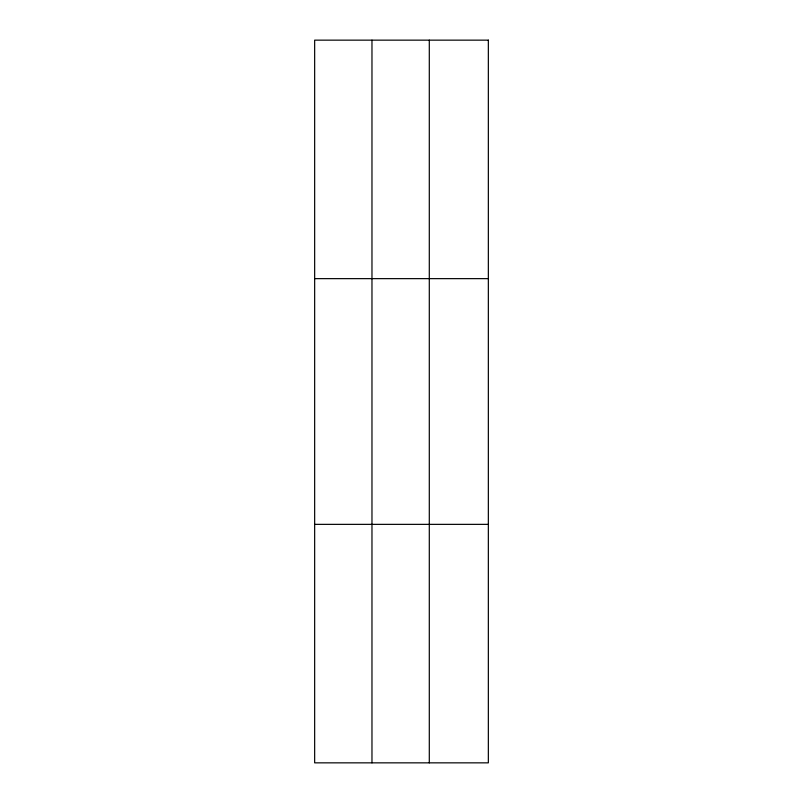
<?xml version="1.0" encoding="UTF-8"?>
<svg xmlns="http://www.w3.org/2000/svg" width="803" height="803" viewBox="0 0 803 803"><rect width="100%" height="100%" fill="white"/><g stroke="black" fill="none" stroke-linecap="round" stroke-linejoin="round"><path stroke-width="1.2" d="M371.97 762.85L371.97 40.15M429.294 762.85L429.294 40.15M314.656 278.641L488.344 278.641M314.656 524.359L488.344 524.359M488.344 40.15L488.344 762.85L314.656 762.85L314.656 40.15L488.344 40.15"/></g></svg>
